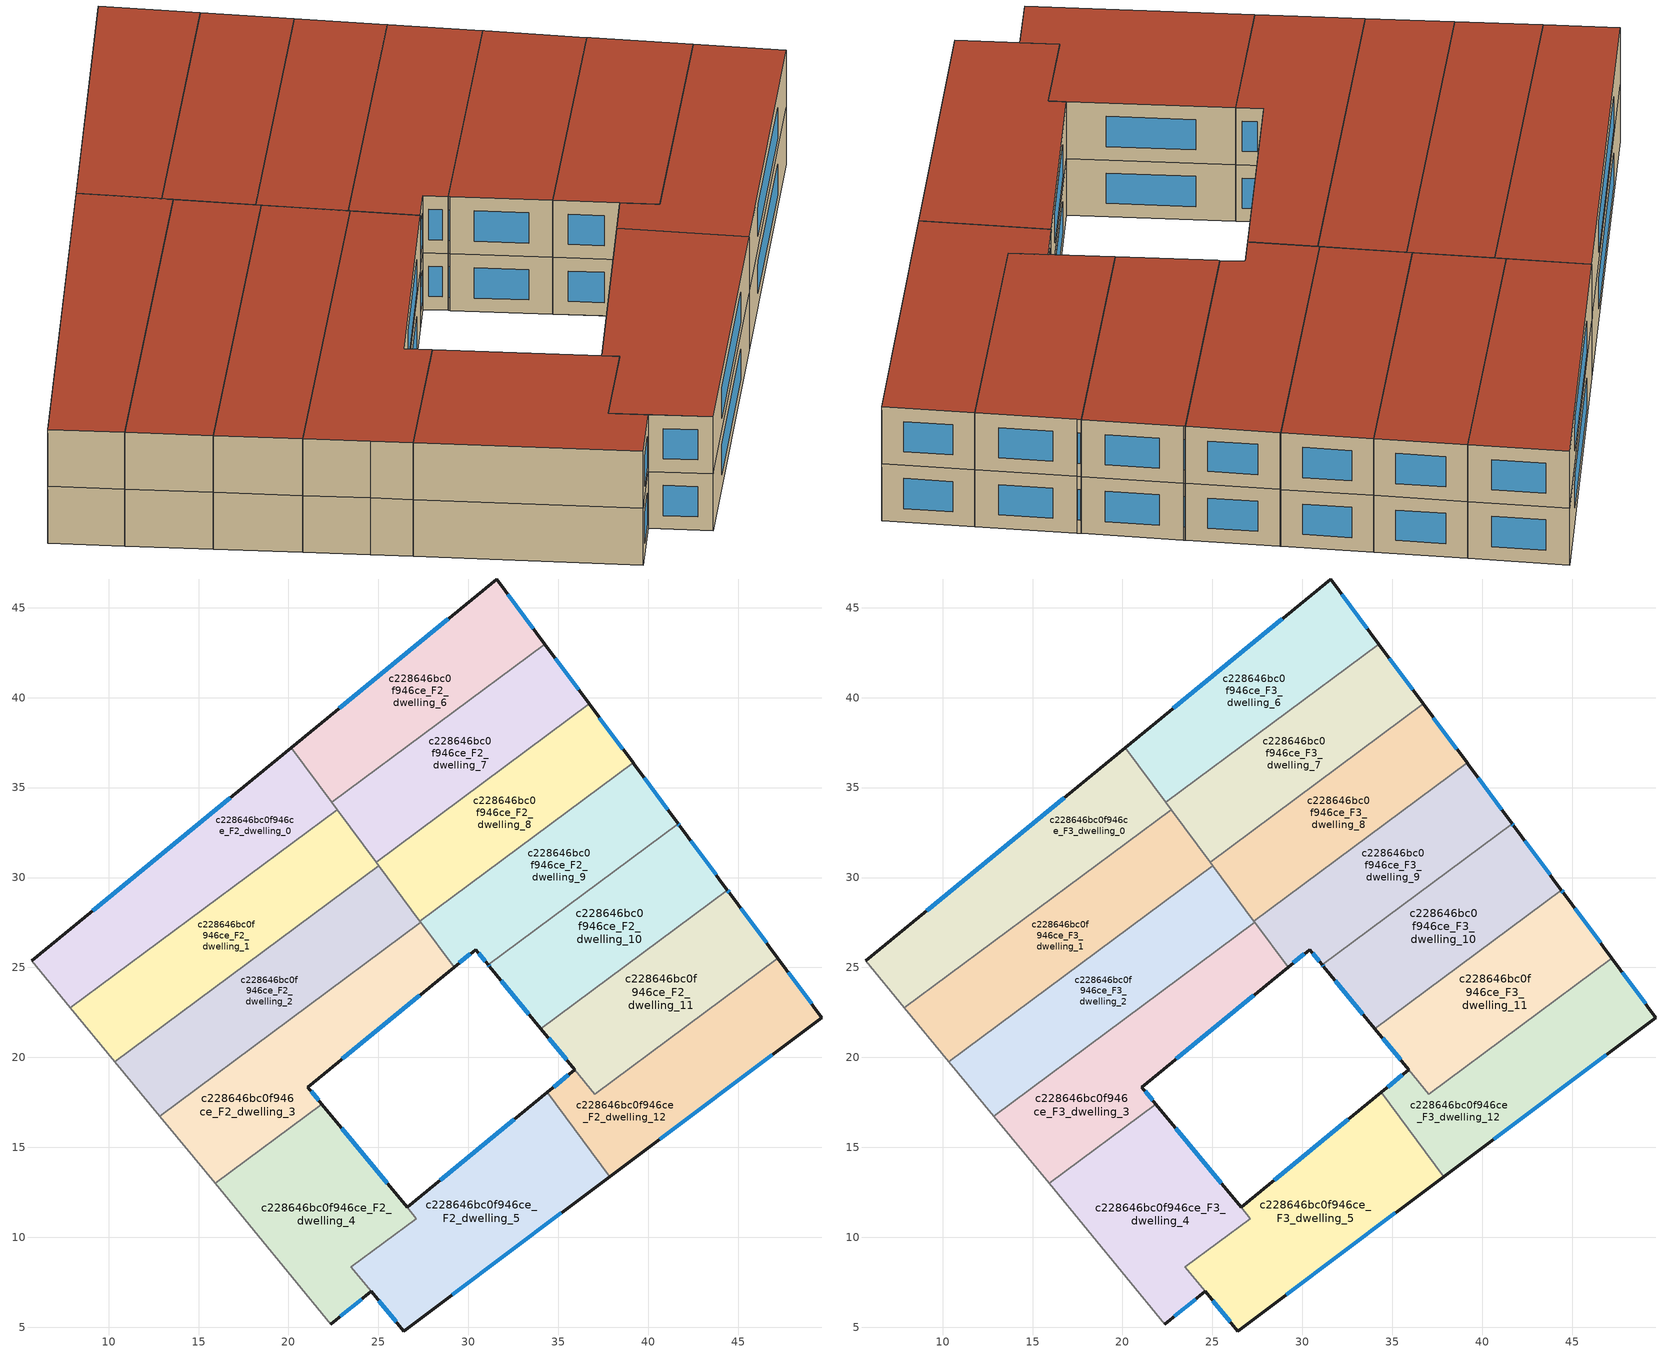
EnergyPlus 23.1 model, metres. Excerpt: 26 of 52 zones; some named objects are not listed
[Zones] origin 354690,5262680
c228646bc0f946ce_F2_dwelling_0
 floor to c228646bc0f946ce_F1_dwelling_0 (EU_floor_Construction): 20.15,37.22 22.71,33.77 7.88,22.76 5.72,25.38 z6
 wall outside (EU_wall_Construction): 20.15,37.22 5.72,25.38 z6:9
 wall to c228646bc0f946ce_F2_dwelling_1 (EU_wall_Construction): 7.88,22.76 22.71,33.77 z6:9
 wall adiabatic (EU_wall_Construction): 5.72,25.38 7.88,22.76 z6:9
 wall to c228646bc0f946ce_F2_dwelling_6 (EU_wall_Construction): 22.4,34.19 20.15,37.22 z6:9
 wall to c228646bc0f946ce_F2_dwelling_7 (EU_wall_Construction): 22.71,33.77 22.4,34.19 z6:9
 window (EU_Window_Construction): 16.76,34.44 9.11,28.16 z6.7:8.3
c228646bc0f946ce_F2_dwelling_1
 floor to c228646bc0f946ce_F1_dwelling_1 (EU_floor_Construction): 22.71,33.77 25.02,30.66 10.35,19.77 7.88,22.76 z6
 wall to c228646bc0f946ce_F2_dwelling_2 (EU_wall_Construction): 10.35,19.77 25.02,30.66 z6:9
 wall adiabatic (EU_wall_Construction): 7.88,22.76 10.35,19.77 z6:9
 wall to c228646bc0f946ce_F2_dwelling_7 (EU_wall_Construction): 24.87,30.86 22.71,33.77 z6:9
 wall to c228646bc0f946ce_F2_dwelling_8 (EU_wall_Construction): 25.02,30.66 24.87,30.86 z6:9
c228646bc0f946ce_F2_dwelling_10
 floor to c228646bc0f946ce_F1_dwelling_10 (EU_floor_Construction): 41.73,32.9 44.4,29.29 34.04,21.6 31.17,25.06 31.11,25.14 41.67,32.98 z6
 wall outside (EU_wall_Construction): 44.4,29.29 41.73,32.9 41.67,32.98 / 31.11,25.14 31.17,25.06 34.04,21.6 z6:9
 wall to c228646bc0f946ce_F2_dwelling_9 (EU_wall_Construction): 41.67,32.98 31.11,25.14 z6:9
 wall to c228646bc0f946ce_F2_dwelling_11 (EU_wall_Construction): 34.04,21.6 44.4,29.29 z6:9
 window (EU_Window_Construction): 41.71,32.92 41.68,32.96 / 43.78,30.14 42.36,32.05 / 31.84,24.25 33.36,22.41 / 31.12,25.12 31.16,25.08 z6.7:8.3
c228646bc0f946ce_F2_dwelling_11
 floor to c228646bc0f946ce_F1_dwelling_11 (EU_floor_Construction): 44.52,29.13 47.21,25.51 37.04,17.96 34.04,21.6 44.4,29.29 z6
 wall outside (EU_wall_Construction): 47.21,25.51 44.52,29.13 44.4,29.29 / 34.04,21.6 35.92,19.32 z6:9
 wall to c228646bc0f946ce_F2_dwelling_12 (EU_wall_Construction): 35.92,19.32 37.04,17.96 47.21,25.51 z6:9
 window (EU_Window_Construction): 44.5,29.17 44.43,29.26 / 46.58,26.36 45.15,28.28 / 34.48,21.06 35.47,19.86 z6.7:8.3
c228646bc0f946ce_F2_dwelling_12
 floor to c228646bc0f946ce_F1_dwelling_12 (EU_floor_Construction): 47.21,25.51 49.66,22.21 37.86,13.37 34.38,18.05 35.91,19.32 37.04,17.96 z6
 wall outside (EU_wall_Construction): 37.86,13.37 49.66,22.21 47.21,25.51 / 35.91,19.32 34.38,18.05 z6:9
 wall to c228646bc0f946ce_F2_dwelling_5 (EU_wall_Construction): 34.38,18.05 37.86,13.37 z6:9
 window (EU_Window_Construction): 49.08,22.99 47.78,24.74 / 40.63,15.44 46.89,20.14 / 35.55,19.02 34.74,18.35 z6.7:8.3
c228646bc0f946ce_F2_dwelling_2
 floor to c228646bc0f946ce_F1_dwelling_2 (EU_floor_Construction): 25.02,30.66 27.36,27.51 12.85,16.74 10.35,19.77 z6
 wall to c228646bc0f946ce_F2_dwelling_3 (EU_wall_Construction): 12.85,16.74 27.36,27.51 z6:9
 wall adiabatic (EU_wall_Construction): 10.35,19.77 12.85,16.74 z6:9
 wall to c228646bc0f946ce_F2_dwelling_8 (EU_wall_Construction): 27.31,27.57 25.02,30.66 z6:9
 wall to c228646bc0f946ce_F2_dwelling_9 (EU_wall_Construction): 27.36,27.51 27.34,27.53 27.31,27.57 z6:9
c228646bc0f946ce_F2_dwelling_3
 floor to c228646bc0f946ce_F1_dwelling_3 (EU_floor_Construction): 27.36,27.51 29.21,25.02 21.08,18.34 21.86,17.39 15.94,12.99 14.74,14.45 12.85,16.74 z6
 wall outside (EU_wall_Construction): 21.86,17.39 21.08,18.34 29.21,25.02 z6:9
 wall to c228646bc0f946ce_F2_dwelling_4 (EU_wall_Construction): 15.94,12.99 21.86,17.39 z6:9
 wall adiabatic (EU_wall_Construction): 12.85,16.74 14.74,14.45 15.94,12.99 z6:9
 wall to c228646bc0f946ce_F2_dwelling_9 (EU_wall_Construction): 29.21,25.02 27.36,27.51 z6:9
 window (EU_Window_Construction): 22.99,19.91 27.3,23.45 / 21.68,17.62 21.26,18.12 z6.7:8.3
c228646bc0f946ce_F2_dwelling_4
 floor to c228646bc0f946ce_F1_dwelling_4 (EU_floor_Construction): 21.86,17.39 26.6,11.66 27.1,11.04 23.48,8.35 24.6,6.99 22.35,5.17 15.94,12.99 z6
 wall outside (EU_wall_Construction): 26.59,11.66 21.86,17.39 / 22.35,5.17 24.6,6.99 z6:9
 wall adiabatic (EU_wall_Construction): 15.94,12.99 22.35,5.17 z6:9
 wall to c228646bc0f946ce_F2_dwelling_5 (EU_wall_Construction): 24.6,6.99 23.48,8.35 27.1,11.04 26.6,11.66 z6:9
 window (EU_Window_Construction): 25.48,13.01 22.97,16.05 / 22.88,5.6 24.07,6.56 z6.7:8.3
c228646bc0f946ce_F2_dwelling_5
 floor to c228646bc0f946ce_F1_dwelling_5 (EU_floor_Construction): 34.38,18.05 37.86,13.37 26.42,4.79 23.48,8.35 27.11,11.04 26.6,11.66 z6
 wall outside (EU_wall_Construction): 34.38,18.05 26.6,11.66 / 24.6,6.99 26.42,4.79 37.86,13.37 z6:9
 window (EU_Window_Construction): 32.55,16.55 28.43,13.16 / 29.11,6.8 35.17,11.35 / 25.03,6.47 25.99,5.31 z6.7:8.3
c228646bc0f946ce_F2_dwelling_6
 floor to c228646bc0f946ce_F1_dwelling_6 (EU_floor_Construction): 31.57,46.59 34.25,42.98 22.4,34.18 20.15,37.22 z6
 wall outside (EU_wall_Construction): 34.25,42.98 31.57,46.59 20.15,37.22 z6:9
 wall to c228646bc0f946ce_F2_dwelling_7 (EU_wall_Construction): 22.4,34.18 34.25,42.98 z6:9
 window (EU_Window_Construction): 28.89,44.39 22.83,39.42 / 33.62,43.83 32.2,45.75 z6.7:8.3
c228646bc0f946ce_F2_dwelling_7
 floor to c228646bc0f946ce_F1_dwelling_7 (EU_floor_Construction): 34.25,42.98 36.72,39.65 24.87,30.86 22.4,34.18 z6
 wall outside (EU_wall_Construction): 36.72,39.65 34.25,42.98 z6:9
 wall to c228646bc0f946ce_F2_dwelling_8 (EU_wall_Construction): 24.87,30.86 36.72,39.65 z6:9
 window (EU_Window_Construction): 36.14,40.43 34.83,42.2 z6.7:8.3
c228646bc0f946ce_F2_dwelling_8
 floor to c228646bc0f946ce_F1_dwelling_8 (EU_floor_Construction): 36.72,39.65 39.16,36.37 27.31,27.57 24.87,30.86 z6
 wall outside (EU_wall_Construction): 39.16,36.37 36.72,39.65 z6:9
 wall to c228646bc0f946ce_F2_dwelling_9 (EU_wall_Construction): 27.31,27.57 39.16,36.37 z6:9
 window (EU_Window_Construction): 38.58,37.14 37.29,38.88 z6.7:8.3
c228646bc0f946ce_F2_dwelling_9
 floor to c228646bc0f946ce_F1_dwelling_9 (EU_floor_Construction): 39.18,36.33 41.67,32.98 31.11,25.14 30.4,26 29.21,25.02 27.34,27.53 27.31,27.57 39.16,36.37 z6
 wall outside (EU_wall_Construction): 41.67,32.98 39.18,36.33 39.16,36.37 / 29.21,25.02 30.4,26 31.11,25.14 z6:9
 window (EU_Window_Construction): 41.09,33.76 39.77,35.54 / 30.57,25.79 30.94,25.34 / 29.49,25.25 30.12,25.77 z6.7:8.3
c228646bc0f946ce_F3_dwelling_0
 floor to c228646bc0f946ce_F2_dwelling_0 (EU_floor_Construction): 20.15,37.22 22.71,33.77 7.88,22.76 5.72,25.38 z9
 wall outside (EU_wall_Construction): 20.15,37.22 5.72,25.38 z9:12
 wall to c228646bc0f946ce_F3_dwelling_1 (EU_wall_Construction): 7.88,22.76 22.71,33.77 z9:12
 wall adiabatic (EU_wall_Construction): 5.72,25.38 7.88,22.76 z9:12
 wall to c228646bc0f946ce_F3_dwelling_6 (EU_wall_Construction): 22.4,34.19 20.15,37.22 z9:12
 wall to c228646bc0f946ce_F3_dwelling_7 (EU_wall_Construction): 22.71,33.77 22.4,34.19 z9:12
 window (EU_Window_Construction): 16.76,34.44 9.11,28.16 z9.7:11.3
 roof outside (EU_roof_Construction): 22.71,33.77 20.15,37.22 5.72,25.38 7.88,22.76 z12
c228646bc0f946ce_F3_dwelling_1
 floor to c228646bc0f946ce_F2_dwelling_1 (EU_floor_Construction): 22.71,33.77 25.02,30.66 10.35,19.77 7.88,22.76 z9
 wall to c228646bc0f946ce_F3_dwelling_2 (EU_wall_Construction): 10.35,19.77 25.02,30.66 z9:12
 wall adiabatic (EU_wall_Construction): 7.88,22.76 10.35,19.77 z9:12
 wall to c228646bc0f946ce_F3_dwelling_7 (EU_wall_Construction): 24.87,30.86 22.71,33.77 z9:12
 wall to c228646bc0f946ce_F3_dwelling_8 (EU_wall_Construction): 25.02,30.66 24.87,30.86 z9:12
 roof outside (EU_roof_Construction): 25.02,30.66 22.71,33.77 7.88,22.76 10.35,19.77 z12
c228646bc0f946ce_F3_dwelling_10
 floor to c228646bc0f946ce_F2_dwelling_10 (EU_floor_Construction): 41.73,32.9 44.4,29.29 34.04,21.6 31.17,25.06 31.11,25.14 41.67,32.98 z9
 wall outside (EU_wall_Construction): 44.4,29.29 41.73,32.9 41.67,32.98 / 31.11,25.14 31.17,25.06 34.04,21.6 z9:12
 wall to c228646bc0f946ce_F3_dwelling_9 (EU_wall_Construction): 41.67,32.98 31.11,25.14 z9:12
 wall to c228646bc0f946ce_F3_dwelling_11 (EU_wall_Construction): 34.04,21.6 44.4,29.29 z9:12
 window (EU_Window_Construction): 41.71,32.92 41.68,32.96 / 43.78,30.14 42.36,32.05 / 31.84,24.25 33.36,22.41 / 31.12,25.12 31.16,25.08 z9.7:11.3
 roof outside (EU_roof_Construction): 44.4,29.29 41.73,32.9 41.67,32.98 31.11,25.14 31.17,25.06 34.04,21.6 z12
c228646bc0f946ce_F3_dwelling_11
 floor to c228646bc0f946ce_F2_dwelling_11 (EU_floor_Construction): 44.52,29.13 47.21,25.51 37.04,17.96 34.04,21.6 44.4,29.29 z9
 wall outside (EU_wall_Construction): 47.21,25.51 44.52,29.13 44.4,29.29 / 34.04,21.6 35.92,19.32 z9:12
 wall to c228646bc0f946ce_F3_dwelling_12 (EU_wall_Construction): 35.92,19.32 37.04,17.96 47.21,25.51 z9:12
 window (EU_Window_Construction): 44.5,29.17 44.43,29.26 / 46.58,26.36 45.15,28.28 / 34.48,21.06 35.47,19.86 z9.7:11.3
 roof outside (EU_roof_Construction): 47.21,25.51 44.52,29.13 44.4,29.29 34.04,21.6 37.04,17.96 z12
c228646bc0f946ce_F3_dwelling_12
 floor to c228646bc0f946ce_F2_dwelling_12 (EU_floor_Construction): 47.21,25.51 49.66,22.21 37.86,13.37 34.38,18.05 35.91,19.32 37.04,17.96 z9
 wall outside (EU_wall_Construction): 37.86,13.37 49.66,22.21 47.21,25.51 / 35.91,19.32 34.38,18.05 z9:12
 wall to c228646bc0f946ce_F3_dwelling_5 (EU_wall_Construction): 34.38,18.05 37.86,13.37 z9:12
 window (EU_Window_Construction): 49.08,22.99 47.78,24.74 / 40.63,15.44 46.89,20.14 / 35.55,19.02 34.74,18.35 z9.7:11.3
 roof outside (EU_roof_Construction): 49.66,22.21 47.21,25.51 37.04,17.96 35.91,19.32 34.38,18.05 37.86,13.37 z12
c228646bc0f946ce_F3_dwelling_2
 floor to c228646bc0f946ce_F2_dwelling_2 (EU_floor_Construction): 25.02,30.66 27.36,27.51 12.85,16.74 10.35,19.77 z9
 wall to c228646bc0f946ce_F3_dwelling_3 (EU_wall_Construction): 12.85,16.74 27.36,27.51 z9:12
 wall adiabatic (EU_wall_Construction): 10.35,19.77 12.85,16.74 z9:12
 wall to c228646bc0f946ce_F3_dwelling_8 (EU_wall_Construction): 27.31,27.57 25.02,30.66 z9:12
 wall to c228646bc0f946ce_F3_dwelling_9 (EU_wall_Construction): 27.36,27.51 27.34,27.53 27.31,27.57 z9:12
 roof outside (EU_roof_Construction): 27.36,27.51 25.02,30.66 10.35,19.77 12.85,16.74 z12
c228646bc0f946ce_F3_dwelling_3
 floor to c228646bc0f946ce_F2_dwelling_3 (EU_floor_Construction): 27.36,27.51 29.21,25.02 21.08,18.34 21.86,17.39 15.94,12.99 14.74,14.45 12.85,16.74 z9
 wall outside (EU_wall_Construction): 21.86,17.39 21.08,18.34 29.21,25.02 z9:12
 wall to c228646bc0f946ce_F3_dwelling_4 (EU_wall_Construction): 15.94,12.99 21.86,17.39 z9:12
 wall adiabatic (EU_wall_Construction): 12.85,16.74 14.74,14.45 15.94,12.99 z9:12
 wall to c228646bc0f946ce_F3_dwelling_9 (EU_wall_Construction): 29.21,25.02 27.36,27.51 z9:12
 window (EU_Window_Construction): 22.99,19.91 27.3,23.45 / 21.68,17.62 21.26,18.12 z9.7:11.3
 roof outside (EU_roof_Construction): 21.86,17.39 21.08,18.34 29.21,25.02 27.36,27.51 12.85,16.74 14.74,14.45 15.94,12.99 z12
c228646bc0f946ce_F3_dwelling_4
 floor to c228646bc0f946ce_F2_dwelling_4 (EU_floor_Construction): 21.86,17.39 26.6,11.66 27.1,11.04 23.48,8.35 24.6,6.99 22.35,5.17 15.94,12.99 z9
 wall outside (EU_wall_Construction): 26.59,11.66 21.86,17.39 / 22.35,5.17 24.6,6.99 z9:12
 wall adiabatic (EU_wall_Construction): 15.94,12.99 22.35,5.17 z9:12
 wall to c228646bc0f946ce_F3_dwelling_5 (EU_wall_Construction): 24.6,6.99 23.48,8.35 27.1,11.04 26.6,11.66 z9:12
 window (EU_Window_Construction): 25.48,13.01 22.97,16.05 / 22.88,5.6 24.07,6.56 z9.7:11.3
 roof outside (EU_roof_Construction): 24.6,6.99 23.48,8.35 27.1,11.04 26.6,11.66 21.86,17.39 15.94,12.99 22.35,5.17 z12
c228646bc0f946ce_F3_dwelling_5
 floor to c228646bc0f946ce_F2_dwelling_5 (EU_floor_Construction): 34.38,18.05 37.86,13.37 26.42,4.79 23.48,8.35 27.11,11.04 26.6,11.66 z9
 wall outside (EU_wall_Construction): 34.38,18.05 26.6,11.66 / 24.6,6.99 26.42,4.79 37.86,13.37 z9:12
 window (EU_Window_Construction): 32.55,16.55 28.43,13.16 / 29.11,6.8 35.17,11.35 / 25.03,6.47 25.99,5.31 z9.7:11.3
 roof outside (EU_roof_Construction): 37.86,13.37 34.38,18.05 26.6,11.66 27.11,11.04 23.48,8.35 26.42,4.79 z12
c228646bc0f946ce_F3_dwelling_6
 floor to c228646bc0f946ce_F2_dwelling_6 (EU_floor_Construction): 31.57,46.59 34.25,42.98 22.4,34.18 20.15,37.22 z9
 wall outside (EU_wall_Construction): 34.25,42.98 31.57,46.59 20.15,37.22 z9:12
 wall to c228646bc0f946ce_F3_dwelling_7 (EU_wall_Construction): 22.4,34.18 34.25,42.98 z9:12
 window (EU_Window_Construction): 28.89,44.39 22.83,39.42 / 33.62,43.83 32.2,45.75 z9.7:11.3
 roof outside (EU_roof_Construction): 34.25,42.98 31.57,46.59 20.15,37.22 22.4,34.18 z12
c228646bc0f946ce_F3_dwelling_7
 floor to c228646bc0f946ce_F2_dwelling_7 (EU_floor_Construction): 34.25,42.98 36.72,39.65 24.87,30.86 22.4,34.18 z9
 wall outside (EU_wall_Construction): 36.72,39.65 34.25,42.98 z9:12
 wall to c228646bc0f946ce_F3_dwelling_8 (EU_wall_Construction): 24.87,30.86 36.72,39.65 z9:12
 window (EU_Window_Construction): 36.14,40.43 34.83,42.2 z9.7:11.3
 roof outside (EU_roof_Construction): 36.72,39.65 34.25,42.98 22.4,34.18 24.87,30.86 z12
c228646bc0f946ce_F3_dwelling_8
 floor to c228646bc0f946ce_F2_dwelling_8 (EU_floor_Construction): 36.72,39.65 39.16,36.37 27.31,27.57 24.87,30.86 z9
 wall outside (EU_wall_Construction): 39.16,36.37 36.72,39.65 z9:12
 wall to c228646bc0f946ce_F3_dwelling_9 (EU_wall_Construction): 27.31,27.57 39.16,36.37 z9:12
 window (EU_Window_Construction): 38.58,37.14 37.29,38.88 z9.7:11.3
 roof outside (EU_roof_Construction): 39.16,36.37 36.72,39.65 24.87,30.86 27.31,27.57 z12
c228646bc0f946ce_F3_dwelling_9
 floor to c228646bc0f946ce_F2_dwelling_9 (EU_floor_Construction): 39.18,36.33 41.67,32.98 31.11,25.14 30.4,26 29.21,25.02 27.34,27.53 27.31,27.57 39.16,36.37 z9
 wall outside (EU_wall_Construction): 41.67,32.98 39.18,36.33 39.16,36.37 / 29.21,25.02 30.4,26 31.11,25.14 z9:12
 window (EU_Window_Construction): 41.09,33.76 39.77,35.54 / 30.57,25.79 30.94,25.34 / 29.49,25.25 30.12,25.77 z9.7:11.3
 roof outside (EU_roof_Construction): 41.67,32.98 39.18,36.33 39.16,36.37 27.31,27.57 27.34,27.53 29.21,25.02 30.4,26 31.11,25.14 z12
[Building]
EU S2 Campaign: North Axis=0; Terrain=City; Solar Distribution=FullExterior
[Site:Location]
Budapest.Ferenc.Liszt.Intl.AP: Latitude=47.437; Longitude=19.256; Time Zone=1; Elevation=185
[SizingPeriod:WeatherFileDays]
AnnualSizingPeriod: Begin Month=1; Begin Day of Month=1; End Month=12; End Day of Month=31; Day of Week for Start Day=Monday; Use Weather File Daylight Saving Period=No; Use Weather File Rain and Snow Indicators=No
[MATERIAL]
EU_InternalMass_Material: Roughness=MediumRough; Thickness=0.1; Conductivity=1; Density=1800; Specific Heat=900; Thermal Absorptance=0.9; Solar Absorptance=0.7; Visible Absorptance=0.7
[MATERIAL:NOMASS] Roughness=MediumRough; Thermal Absorptance=0.9; Solar Absorptance=0.7; Visible Absorptance=0.7
Name | Thermal Resistance
EU_wall_NoMass | 0.832559
EU_roof_NoMass | 1.39638
EU_floor_NoMass | 0.872794
[WINDOWMATERIAL:SIMPLEGLAZINGSYSTEM]
EU_Window_SimpleGlazing: UFactor=2.79869; Solar Heat Gain Coefficient=0.75; Visible Transmittance=0.75
[CONSTRUCTION]
EU_wall_Construction: EU_wall_NoMass
EU_roof_Construction: EU_roof_NoMass
EU_floor_Construction: EU_floor_NoMass
EU_Window_Construction: EU_Window_SimpleGlazing
EU_InternalMass_Construction: EU_InternalMass_Material
[ZONE] Type=1; Multiplier=1; Ceiling Height=autocalculate; Floor Area=autocalculate; Part of Total Floor Area=Yes
Name | Volume
c228646bc0f946ce_F2_dwelling_0; c228646bc0f946ce_F3_dwelling_0 | 213.869
c228646bc0f946ce_F2_dwelling_1; c228646bc0f946ce_F3_dwelling_1 | 213.899
c228646bc0f946ce_F2_dwelling_10; c228646bc0f946ce_F3_dwelling_10 | 179.48
c228646bc0f946ce_F2_dwelling_11; c228646bc0f946ce_F3_dwelling_11 | 180.588
c228646bc0f946ce_F2_dwelling_12; c228646bc0f946ce_F3_dwelling_12 | 193.779
c228646bc0f946ce_F2_dwelling_2; c228646bc0f946ce_F3_dwelling_2 | 213.831
c228646bc0f946ce_F2_dwelling_3; c228646bc0f946ce_F3_dwelling_3 | 213.884
c228646bc0f946ce_F2_dwelling_4; c228646bc0f946ce_F3_dwelling_4 | 198.232
c228646bc0f946ce_F2_dwelling_5; c228646bc0f946ce_F3_dwelling_5 | 229.499
c228646bc0f946ce_F2_dwelling_6; c228646bc0f946ce_F3_dwelling_6 | 183.322
c228646bc0f946ce_F2_dwelling_7; c228646bc0f946ce_F3_dwelling_7 | 183.328
c228646bc0f946ce_F2_dwelling_8; c228646bc0f946ce_F3_dwelling_8 | 181.138
c228646bc0f946ce_F2_dwelling_9; c228646bc0f946ce_F3_dwelling_9 | 181.593
[INTERNALMASS] Construction=EU_InternalMass_Construction
Name | Zone or ZoneList | Surface Area
c228646bc0f946ce_F2_dwelling_0_EU_InternalMass | c228646bc0f946ce_F2_dwelling_0 | 71.2895
c228646bc0f946ce_F2_dwelling_1_EU_InternalMass | c228646bc0f946ce_F2_dwelling_1 | 71.2995
c228646bc0f946ce_F2_dwelling_2_EU_InternalMass | c228646bc0f946ce_F2_dwelling_2 | 71.277
c228646bc0f946ce_F2_dwelling_3_EU_InternalMass | c228646bc0f946ce_F2_dwelling_3 | 71.2947
c228646bc0f946ce_F2_dwelling_4_EU_InternalMass | c228646bc0f946ce_F2_dwelling_4 | 66.0761
c228646bc0f946ce_F2_dwelling_5_EU_InternalMass | c228646bc0f946ce_F2_dwelling_5 | 76.5088
c228646bc0f946ce_F2_dwelling_6_EU_InternalMass | c228646bc0f946ce_F2_dwelling_6 | 61.1073
c228646bc0f946ce_F2_dwelling_7_EU_InternalMass | c228646bc0f946ce_F2_dwelling_7 | 61.1094
c228646bc0f946ce_F2_dwelling_8_EU_InternalMass | c228646bc0f946ce_F2_dwelling_8 | 60.3732
c228646bc0f946ce_F2_dwelling_9_EU_InternalMass | c228646bc0f946ce_F2_dwelling_9 | 60.5273
c228646bc0f946ce_F2_dwelling_10_EU_InternalMass | c228646bc0f946ce_F2_dwelling_10 | 59.8315
c228646bc0f946ce_F2_dwelling_11_EU_InternalMass | c228646bc0f946ce_F2_dwelling_11 | 60.1989
c228646bc0f946ce_F2_dwelling_12_EU_InternalMass | c228646bc0f946ce_F2_dwelling_12 | 64.5943
c228646bc0f946ce_F3_dwelling_0_EU_InternalMass | c228646bc0f946ce_F3_dwelling_0 | 71.2895
c228646bc0f946ce_F3_dwelling_1_EU_InternalMass | c228646bc0f946ce_F3_dwelling_1 | 71.2995
c228646bc0f946ce_F3_dwelling_2_EU_InternalMass | c228646bc0f946ce_F3_dwelling_2 | 71.277
c228646bc0f946ce_F3_dwelling_3_EU_InternalMass | c228646bc0f946ce_F3_dwelling_3 | 71.2947
c228646bc0f946ce_F3_dwelling_4_EU_InternalMass | c228646bc0f946ce_F3_dwelling_4 | 66.0761
c228646bc0f946ce_F3_dwelling_5_EU_InternalMass | c228646bc0f946ce_F3_dwelling_5 | 76.5088
c228646bc0f946ce_F3_dwelling_6_EU_InternalMass | c228646bc0f946ce_F3_dwelling_6 | 61.1073
c228646bc0f946ce_F3_dwelling_7_EU_InternalMass | c228646bc0f946ce_F3_dwelling_7 | 61.1094
c228646bc0f946ce_F3_dwelling_8_EU_InternalMass | c228646bc0f946ce_F3_dwelling_8 | 60.3732
c228646bc0f946ce_F3_dwelling_9_EU_InternalMass | c228646bc0f946ce_F3_dwelling_9 | 60.5273
c228646bc0f946ce_F3_dwelling_10_EU_InternalMass | c228646bc0f946ce_F3_dwelling_10 | 59.8315
c228646bc0f946ce_F3_dwelling_11_EU_InternalMass | c228646bc0f946ce_F3_dwelling_11 | 60.1989
c228646bc0f946ce_F3_dwelling_12_EU_InternalMass | c228646bc0f946ce_F3_dwelling_12 | 64.5943
[OTHEREQUIPMENT] Fuel Type=Electricity; Design Level Calculation Method=Watts/Area; Power per Zone Floor Area=1; Fraction Latent=0; Fraction Radiant=0; Fraction Lost=0; Carbon Dioxide Generation Rate=0; EndUse Subcategory=EU_Step8_InternalGains
Name | Zone or ZoneList or Space or SpaceList | Schedule
EU_Step8_InternalGain_c228646bc0f946ce_F2_dwelling_0_f000 | c228646bc0f946ce_F2_dwelling_0 | EU_Step8_GainSchedule_c228646bc0f946ce_F2_dwelling_0_f000
EU_Step8_InternalGain_c228646bc0f946ce_F2_dwelling_1_f000 | c228646bc0f946ce_F2_dwelling_1 | EU_Step8_GainSchedule_c228646bc0f946ce_F2_dwelling_1_f000
EU_Step8_InternalGain_c228646bc0f946ce_F2_dwelling_2_f000 | c228646bc0f946ce_F2_dwelling_2 | EU_Step8_GainSchedule_c228646bc0f946ce_F2_dwelling_2_f000
EU_Step8_InternalGain_c228646bc0f946ce_F2_dwelling_3_f000 | c228646bc0f946ce_F2_dwelling_3 | EU_Step8_GainSchedule_c228646bc0f946ce_F2_dwelling_3_f000
EU_Step8_InternalGain_c228646bc0f946ce_F2_dwelling_4_f000 | c228646bc0f946ce_F2_dwelling_4 | EU_Step8_GainSchedule_c228646bc0f946ce_F2_dwelling_4_f000
EU_Step8_InternalGain_c228646bc0f946ce_F2_dwelling_5_f000 | c228646bc0f946ce_F2_dwelling_5 | EU_Step8_GainSchedule_c228646bc0f946ce_F2_dwelling_5_f000
EU_Step8_InternalGain_c228646bc0f946ce_F2_dwelling_6_f000 | c228646bc0f946ce_F2_dwelling_6 | EU_Step8_GainSchedule_c228646bc0f946ce_F2_dwelling_6_f000
EU_Step8_InternalGain_c228646bc0f946ce_F2_dwelling_7_f000 | c228646bc0f946ce_F2_dwelling_7 | EU_Step8_GainSchedule_c228646bc0f946ce_F2_dwelling_7_f000
EU_Step8_InternalGain_c228646bc0f946ce_F2_dwelling_8_f000 | c228646bc0f946ce_F2_dwelling_8 | EU_Step8_GainSchedule_c228646bc0f946ce_F2_dwelling_8_f000
EU_Step8_InternalGain_c228646bc0f946ce_F2_dwelling_9_f000 | c228646bc0f946ce_F2_dwelling_9 | EU_Step8_GainSchedule_c228646bc0f946ce_F2_dwelling_9_f000
EU_Step8_InternalGain_c228646bc0f946ce_F2_dwelling_10_f000 | c228646bc0f946ce_F2_dwelling_10 | EU_Step8_GainSchedule_c228646bc0f946ce_F2_dwelling_10_f000
EU_Step8_InternalGain_c228646bc0f946ce_F2_dwelling_11_f000 | c228646bc0f946ce_F2_dwelling_11 | EU_Step8_GainSchedule_c228646bc0f946ce_F2_dwelling_11_f000
EU_Step8_InternalGain_c228646bc0f946ce_F2_dwelling_12_f000 | c228646bc0f946ce_F2_dwelling_12 | EU_Step8_GainSchedule_c228646bc0f946ce_F2_dwelling_12_f000
EU_Step8_InternalGain_c228646bc0f946ce_F3_dwelling_0_f000 | c228646bc0f946ce_F3_dwelling_0 | EU_Step8_GainSchedule_c228646bc0f946ce_F3_dwelling_0_f000
EU_Step8_InternalGain_c228646bc0f946ce_F3_dwelling_1_f000 | c228646bc0f946ce_F3_dwelling_1 | EU_Step8_GainSchedule_c228646bc0f946ce_F3_dwelling_1_f000
EU_Step8_InternalGain_c228646bc0f946ce_F3_dwelling_2_f000 | c228646bc0f946ce_F3_dwelling_2 | EU_Step8_GainSchedule_c228646bc0f946ce_F3_dwelling_2_f000
EU_Step8_InternalGain_c228646bc0f946ce_F3_dwelling_3_f000 | c228646bc0f946ce_F3_dwelling_3 | EU_Step8_GainSchedule_c228646bc0f946ce_F3_dwelling_3_f000
EU_Step8_InternalGain_c228646bc0f946ce_F3_dwelling_4_f000 | c228646bc0f946ce_F3_dwelling_4 | EU_Step8_GainSchedule_c228646bc0f946ce_F3_dwelling_4_f000
EU_Step8_InternalGain_c228646bc0f946ce_F3_dwelling_5_f000 | c228646bc0f946ce_F3_dwelling_5 | EU_Step8_GainSchedule_c228646bc0f946ce_F3_dwelling_5_f000
EU_Step8_InternalGain_c228646bc0f946ce_F3_dwelling_6_f000 | c228646bc0f946ce_F3_dwelling_6 | EU_Step8_GainSchedule_c228646bc0f946ce_F3_dwelling_6_f000
EU_Step8_InternalGain_c228646bc0f946ce_F3_dwelling_7_f000 | c228646bc0f946ce_F3_dwelling_7 | EU_Step8_GainSchedule_c228646bc0f946ce_F3_dwelling_7_f000
EU_Step8_InternalGain_c228646bc0f946ce_F3_dwelling_8_f000 | c228646bc0f946ce_F3_dwelling_8 | EU_Step8_GainSchedule_c228646bc0f946ce_F3_dwelling_8_f000
EU_Step8_InternalGain_c228646bc0f946ce_F3_dwelling_9_f000 | c228646bc0f946ce_F3_dwelling_9 | EU_Step8_GainSchedule_c228646bc0f946ce_F3_dwelling_9_f000
EU_Step8_InternalGain_c228646bc0f946ce_F3_dwelling_10_f000 | c228646bc0f946ce_F3_dwelling_10 | EU_Step8_GainSchedule_c228646bc0f946ce_F3_dwelling_10_f000
EU_Step8_InternalGain_c228646bc0f946ce_F3_dwelling_11_f000 | c228646bc0f946ce_F3_dwelling_11 | EU_Step8_GainSchedule_c228646bc0f946ce_F3_dwelling_11_f000
EU_Step8_InternalGain_c228646bc0f946ce_F3_dwelling_12_f000 | c228646bc0f946ce_F3_dwelling_12 | EU_Step8_GainSchedule_c228646bc0f946ce_F3_dwelling_12_f000
[ZONEVENTILATION:DESIGNFLOWRATE] Schedule=EU_AlwaysOn; Design Flow Rate Calculation Method=AirChanges/Hour; Air Changes per Hour=0.475469; Ventilation Type=Natural; Fan Pressure Rise=0; Fan Total Efficiency=1; Constant Term Coefficient=1; Temperature Term Coefficient=0; Velocity Term Coefficient=0; Velocity Squared Term Coefficient=0; Minimum Indoor Temperature=-100; Maximum Indoor Temperature=100; Delta Temperature=-100; Minimum Outdoor Temperature=-100; Maximum Outdoor Temperature=100; Maximum Wind Speed=40
Name | Zone or ZoneList or Space or SpaceList
EU_ConstantAir_c228646bc0f946ce_F2_dwelling_0 | c228646bc0f946ce_F2_dwelling_0
EU_ConstantAir_c228646bc0f946ce_F2_dwelling_1 | c228646bc0f946ce_F2_dwelling_1
EU_ConstantAir_c228646bc0f946ce_F2_dwelling_2 | c228646bc0f946ce_F2_dwelling_2
EU_ConstantAir_c228646bc0f946ce_F2_dwelling_3 | c228646bc0f946ce_F2_dwelling_3
EU_ConstantAir_c228646bc0f946ce_F2_dwelling_4 | c228646bc0f946ce_F2_dwelling_4
EU_ConstantAir_c228646bc0f946ce_F2_dwelling_5 | c228646bc0f946ce_F2_dwelling_5
EU_ConstantAir_c228646bc0f946ce_F2_dwelling_6 | c228646bc0f946ce_F2_dwelling_6
EU_ConstantAir_c228646bc0f946ce_F2_dwelling_7 | c228646bc0f946ce_F2_dwelling_7
EU_ConstantAir_c228646bc0f946ce_F2_dwelling_8 | c228646bc0f946ce_F2_dwelling_8
EU_ConstantAir_c228646bc0f946ce_F2_dwelling_9 | c228646bc0f946ce_F2_dwelling_9
EU_ConstantAir_c228646bc0f946ce_F2_dwelling_10 | c228646bc0f946ce_F2_dwelling_10
EU_ConstantAir_c228646bc0f946ce_F2_dwelling_11 | c228646bc0f946ce_F2_dwelling_11
EU_ConstantAir_c228646bc0f946ce_F2_dwelling_12 | c228646bc0f946ce_F2_dwelling_12
EU_ConstantAir_c228646bc0f946ce_F3_dwelling_0 | c228646bc0f946ce_F3_dwelling_0
EU_ConstantAir_c228646bc0f946ce_F3_dwelling_1 | c228646bc0f946ce_F3_dwelling_1
EU_ConstantAir_c228646bc0f946ce_F3_dwelling_2 | c228646bc0f946ce_F3_dwelling_2
EU_ConstantAir_c228646bc0f946ce_F3_dwelling_3 | c228646bc0f946ce_F3_dwelling_3
EU_ConstantAir_c228646bc0f946ce_F3_dwelling_4 | c228646bc0f946ce_F3_dwelling_4
EU_ConstantAir_c228646bc0f946ce_F3_dwelling_5 | c228646bc0f946ce_F3_dwelling_5
EU_ConstantAir_c228646bc0f946ce_F3_dwelling_6 | c228646bc0f946ce_F3_dwelling_6
EU_ConstantAir_c228646bc0f946ce_F3_dwelling_7 | c228646bc0f946ce_F3_dwelling_7
EU_ConstantAir_c228646bc0f946ce_F3_dwelling_8 | c228646bc0f946ce_F3_dwelling_8
EU_ConstantAir_c228646bc0f946ce_F3_dwelling_9 | c228646bc0f946ce_F3_dwelling_9
EU_ConstantAir_c228646bc0f946ce_F3_dwelling_10 | c228646bc0f946ce_F3_dwelling_10
EU_ConstantAir_c228646bc0f946ce_F3_dwelling_11 | c228646bc0f946ce_F3_dwelling_11
EU_ConstantAir_c228646bc0f946ce_F3_dwelling_12 | c228646bc0f946ce_F3_dwelling_12
[HVACTEMPLATE:ZONE:IDEALLOADSAIRSYSTEM] System Availability Schedule=EU_AlwaysOn; Maximum Heating Supply Air Temperature=50; Minimum Cooling Supply Air Temperature=13; Maximum Heating Supply Air Humidity Ratio=0.0156; Minimum Cooling Supply Air Humidity Ratio=0.0077; Heating Limit=NoLimit; Cooling Limit=NoLimit; Heating Availability Schedule=EU_AlwaysOn; Cooling Availability Schedule=EU_CoolingOff; Dehumidification Control Type=ConstantSensibleHeatRatio; Cooling Sensible Heat Ratio=0.7; Dehumidification Setpoint=60; Humidification Control Type=None; Humidification Setpoint=30; Outdoor Air Method=None; Outdoor Air Flow Rate per Person=0.00944; Outdoor Air Flow Rate per Zone Floor Area=0; Outdoor Air Flow Rate per Zone=0; Demand Controlled Ventilation Type=None; Outdoor Air Economizer Type=NoEconomizer; Heat Recovery Type=None; Sensible Heat Recovery Effectiveness=0.7; Latent Heat Recovery Effectiveness=0.65
Name | Template Thermostat
c228646bc0f946ce_F2_dwelling_0 | EU_HeatOnly_c228646bc0f946ce_F2_dwelling_0
c228646bc0f946ce_F2_dwelling_1 | EU_HeatOnly_c228646bc0f946ce_F2_dwelling_1
c228646bc0f946ce_F2_dwelling_2 | EU_HeatOnly_c228646bc0f946ce_F2_dwelling_2
c228646bc0f946ce_F2_dwelling_3 | EU_HeatOnly_c228646bc0f946ce_F2_dwelling_3
c228646bc0f946ce_F2_dwelling_4 | EU_HeatOnly_c228646bc0f946ce_F2_dwelling_4
c228646bc0f946ce_F2_dwelling_5 | EU_HeatOnly_c228646bc0f946ce_F2_dwelling_5
c228646bc0f946ce_F2_dwelling_6 | EU_HeatOnly_c228646bc0f946ce_F2_dwelling_6
c228646bc0f946ce_F2_dwelling_7 | EU_HeatOnly_c228646bc0f946ce_F2_dwelling_7
c228646bc0f946ce_F2_dwelling_8 | EU_HeatOnly_c228646bc0f946ce_F2_dwelling_8
c228646bc0f946ce_F2_dwelling_9 | EU_HeatOnly_c228646bc0f946ce_F2_dwelling_9
c228646bc0f946ce_F2_dwelling_10 | EU_HeatOnly_c228646bc0f946ce_F2_dwelling_10
c228646bc0f946ce_F2_dwelling_11 | EU_HeatOnly_c228646bc0f946ce_F2_dwelling_11
c228646bc0f946ce_F2_dwelling_12 | EU_HeatOnly_c228646bc0f946ce_F2_dwelling_12
c228646bc0f946ce_F3_dwelling_0 | EU_HeatOnly_c228646bc0f946ce_F3_dwelling_0
c228646bc0f946ce_F3_dwelling_1 | EU_HeatOnly_c228646bc0f946ce_F3_dwelling_1
c228646bc0f946ce_F3_dwelling_2 | EU_HeatOnly_c228646bc0f946ce_F3_dwelling_2
c228646bc0f946ce_F3_dwelling_3 | EU_HeatOnly_c228646bc0f946ce_F3_dwelling_3
c228646bc0f946ce_F3_dwelling_4 | EU_HeatOnly_c228646bc0f946ce_F3_dwelling_4
c228646bc0f946ce_F3_dwelling_5 | EU_HeatOnly_c228646bc0f946ce_F3_dwelling_5
c228646bc0f946ce_F3_dwelling_6 | EU_HeatOnly_c228646bc0f946ce_F3_dwelling_6
c228646bc0f946ce_F3_dwelling_7 | EU_HeatOnly_c228646bc0f946ce_F3_dwelling_7
c228646bc0f946ce_F3_dwelling_8 | EU_HeatOnly_c228646bc0f946ce_F3_dwelling_8
c228646bc0f946ce_F3_dwelling_9 | EU_HeatOnly_c228646bc0f946ce_F3_dwelling_9
c228646bc0f946ce_F3_dwelling_10 | EU_HeatOnly_c228646bc0f946ce_F3_dwelling_10
c228646bc0f946ce_F3_dwelling_11 | EU_HeatOnly_c228646bc0f946ce_F3_dwelling_11
c228646bc0f946ce_F3_dwelling_12 | EU_HeatOnly_c228646bc0f946ce_F3_dwelling_12
[SIZING:ZONE] Zone Cooling Design Supply Air Temperature Input Method=SupplyAirTemperature; Zone Cooling Design Supply Air Temperature=13; Zone Heating Design Supply Air Temperature Input Method=SupplyAirTemperature; Zone Heating Design Supply Air Temperature=50; Zone Cooling Design Supply Air Humidity Ratio=0.008; Zone Heating Design Supply Air Humidity Ratio=0.008; Cooling Design Air Flow Method=DesignDay; Cooling Design Air Flow Rate=0; Cooling Minimum Air Flow per Zone Floor Area=0.000762; Cooling Minimum Air Flow=0; Cooling Minimum Air Flow Fraction=0.2; Heating Design Air Flow Method=DesignDay; Heating Design Air Flow Rate=0; Heating Maximum Air Flow per Zone Floor Area=0.002032; Heating Maximum Air Flow=0.141576; Heating Maximum Air Flow Fraction=0.3; Account for Dedicated Outdoor Air System=No; Dedicated Outdoor Air System Control Strategy=NeutralSupplyAir; Dedicated Outdoor Air Low Setpoint Temperature for Design=autosize; Dedicated Outdoor Air High Setpoint Temperature for Design=autosize; Zone Load Sizing Method=Sensible Load Only No Latent Load; Zone Latent Cooling Design Supply Air Humidity Ratio Input Method=HumidityRatioDifference; Zone Cooling Design Supply Air Humidity Ratio Difference=0.005; Zone Latent Heating Design Supply Air Humidity Ratio Input Method=HumidityRatioDifference; Zone Humidification Design Supply Air Humidity Ratio Difference=0.005
c228646bc0f946ce_F2_dwelling_0; c228646bc0f946ce_F2_dwelling_1; c228646bc0f946ce_F2_dwelling_2; c228646bc0f946ce_F2_dwelling_3; c228646bc0f946ce_F2_dwelling_4; c228646bc0f946ce_F2_dwelling_5; c228646bc0f946ce_F2_dwelling_6; c228646bc0f946ce_F2_dwelling_7; c228646bc0f946ce_F2_dwelling_8; c228646bc0f946ce_F2_dwelling_9; c228646bc0f946ce_F2_dwelling_10; c228646bc0f946ce_F2_dwelling_11; c228646bc0f946ce_F2_dwelling_12; c228646bc0f946ce_F3_dwelling_0; c228646bc0f946ce_F3_dwelling_1; c228646bc0f946ce_F3_dwelling_2; c228646bc0f946ce_F3_dwelling_3; c228646bc0f946ce_F3_dwelling_4; c228646bc0f946ce_F3_dwelling_5; c228646bc0f946ce_F3_dwelling_6; c228646bc0f946ce_F3_dwelling_7; c228646bc0f946ce_F3_dwelling_8; c228646bc0f946ce_F3_dwelling_9; c228646bc0f946ce_F3_dwelling_10; c228646bc0f946ce_F3_dwelling_11; c228646bc0f946ce_F3_dwelling_12
[SCHEDULE:CONSTANT]
Name | Hourly Value
EU_AlwaysOn | 1
EU_CoolingOff | 0
[SCHEDULE:FILE] Column Number=1; Rows to Skip at Top=0; Number of Hours of Data=8760; Column Separator=Comma; Interpolate to Timestep=No; Minutes per Item=60; Adjust Schedule for Daylight Savings=Yes
Name | File
EU_Step8_GainSchedule_c228646bc0f946ce_F2_dwelling_0_f000 | ../../schedules/c228646bc0f946ce/c228646bc0f946ce_F2_dwelling_0_f000_gain.csv
EU_Step8_GainSchedule_c228646bc0f946ce_F2_dwelling_1_f000 | ../../schedules/c228646bc0f946ce/c228646bc0f946ce_F2_dwelling_1_f000_gain.csv
EU_Step8_GainSchedule_c228646bc0f946ce_F2_dwelling_2_f000 | ../../schedules/c228646bc0f946ce/c228646bc0f946ce_F2_dwelling_2_f000_gain.csv
EU_Step8_GainSchedule_c228646bc0f946ce_F2_dwelling_3_f000 | ../../schedules/c228646bc0f946ce/c228646bc0f946ce_F2_dwelling_3_f000_gain.csv
EU_Step8_GainSchedule_c228646bc0f946ce_F2_dwelling_4_f000 | ../../schedules/c228646bc0f946ce/c228646bc0f946ce_F2_dwelling_4_f000_gain.csv
EU_Step8_GainSchedule_c228646bc0f946ce_F2_dwelling_5_f000 | ../../schedules/c228646bc0f946ce/c228646bc0f946ce_F2_dwelling_5_f000_gain.csv
EU_Step8_GainSchedule_c228646bc0f946ce_F2_dwelling_6_f000 | ../../schedules/c228646bc0f946ce/c228646bc0f946ce_F2_dwelling_6_f000_gain.csv
EU_Step8_GainSchedule_c228646bc0f946ce_F2_dwelling_7_f000 | ../../schedules/c228646bc0f946ce/c228646bc0f946ce_F2_dwelling_7_f000_gain.csv
EU_Step8_GainSchedule_c228646bc0f946ce_F2_dwelling_8_f000 | ../../schedules/c228646bc0f946ce/c228646bc0f946ce_F2_dwelling_8_f000_gain.csv
EU_Step8_GainSchedule_c228646bc0f946ce_F2_dwelling_9_f000 | ../../schedules/c228646bc0f946ce/c228646bc0f946ce_F2_dwelling_9_f000_gain.csv
EU_Step8_GainSchedule_c228646bc0f946ce_F2_dwelling_10_f000 | ../../schedules/c228646bc0f946ce/c228646bc0f946ce_F2_dwelling_10_f000_gain.csv
EU_Step8_GainSchedule_c228646bc0f946ce_F2_dwelling_11_f000 | ../../schedules/c228646bc0f946ce/c228646bc0f946ce_F2_dwelling_11_f000_gain.csv
EU_Step8_GainSchedule_c228646bc0f946ce_F2_dwelling_12_f000 | ../../schedules/c228646bc0f946ce/c228646bc0f946ce_F2_dwelling_12_f000_gain.csv
EU_Step8_GainSchedule_c228646bc0f946ce_F3_dwelling_0_f000 | ../../schedules/c228646bc0f946ce/c228646bc0f946ce_F3_dwelling_0_f000_gain.csv
EU_Step8_GainSchedule_c228646bc0f946ce_F3_dwelling_1_f000 | ../../schedules/c228646bc0f946ce/c228646bc0f946ce_F3_dwelling_1_f000_gain.csv
EU_Step8_GainSchedule_c228646bc0f946ce_F3_dwelling_2_f000 | ../../schedules/c228646bc0f946ce/c228646bc0f946ce_F3_dwelling_2_f000_gain.csv
EU_Step8_GainSchedule_c228646bc0f946ce_F3_dwelling_3_f000 | ../../schedules/c228646bc0f946ce/c228646bc0f946ce_F3_dwelling_3_f000_gain.csv
EU_Step8_GainSchedule_c228646bc0f946ce_F3_dwelling_4_f000 | ../../schedules/c228646bc0f946ce/c228646bc0f946ce_F3_dwelling_4_f000_gain.csv
EU_Step8_GainSchedule_c228646bc0f946ce_F3_dwelling_5_f000 | ../../schedules/c228646bc0f946ce/c228646bc0f946ce_F3_dwelling_5_f000_gain.csv
EU_Step8_GainSchedule_c228646bc0f946ce_F3_dwelling_6_f000 | ../../schedules/c228646bc0f946ce/c228646bc0f946ce_F3_dwelling_6_f000_gain.csv
EU_Step8_GainSchedule_c228646bc0f946ce_F3_dwelling_7_f000 | ../../schedules/c228646bc0f946ce/c228646bc0f946ce_F3_dwelling_7_f000_gain.csv
EU_Step8_GainSchedule_c228646bc0f946ce_F3_dwelling_8_f000 | ../../schedules/c228646bc0f946ce/c228646bc0f946ce_F3_dwelling_8_f000_gain.csv
EU_Step8_GainSchedule_c228646bc0f946ce_F3_dwelling_9_f000 | ../../schedules/c228646bc0f946ce/c228646bc0f946ce_F3_dwelling_9_f000_gain.csv
EU_Step8_GainSchedule_c228646bc0f946ce_F3_dwelling_10_f000 | ../../schedules/c228646bc0f946ce/c228646bc0f946ce_F3_dwelling_10_f000_gain.csv
EU_Step8_GainSchedule_c228646bc0f946ce_F3_dwelling_11_f000 | ../../schedules/c228646bc0f946ce/c228646bc0f946ce_F3_dwelling_11_f000_gain.csv
EU_Step8_GainSchedule_c228646bc0f946ce_F3_dwelling_12_f000 | ../../schedules/c228646bc0f946ce/c228646bc0f946ce_F3_dwelling_12_f000_gain.csv
